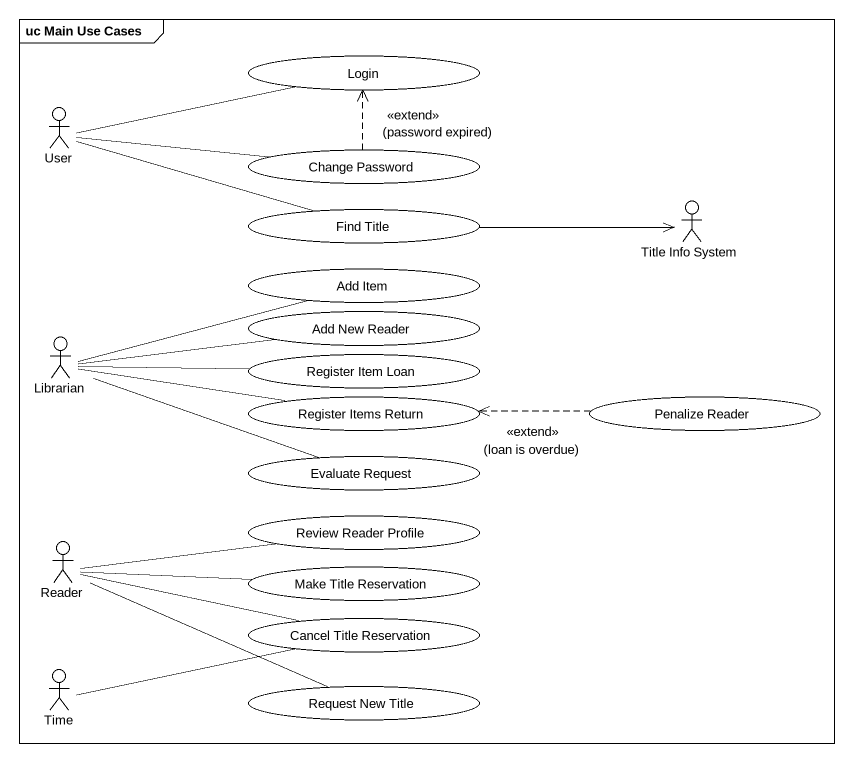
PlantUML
@startuml
mainframe uc Main Use Cases
usecase Login
actor User
usecase "Change Password" as Change_Password
actor "Title Info System" as Title_Info_System
usecase "Find Title" as Find_Title
usecase "Add New Reader" as Add_New_Reader
usecase "Add Item" as Add_Item
actor Librarian
usecase "Register Item Loan" as Register_Item_Loan
usecase "Register Items Return" as Register_Items_Return
usecase "Penalize Reader" as Penalize_Reader
usecase "Evaluate Request" as Evaluate_Request
usecase "Review Reader Profile" as Review_Reader_Profile
actor Reader
usecase "Make Title Reservation" as Make_Title_Reservation
usecase "Cancel Title Reservation" as Cancel_Title_Reservation
actor Time
usecase "Request New Title" as Request_New_Title
User -right- Login
User -right- Change_Password
User -right- Find_Title
Change_Password .up.> Login : <<extend>>\n(password expired)
Find_Title -right-> Title_Info_System
Librarian -right- Add_New_Reader
Librarian -right- Add_Item
Librarian -right- Register_Item_Loan
Librarian -right- Register_Items_Return
Librarian -right- Evaluate_Request
Penalize_Reader .left.> Register_Items_Return : <<extend>>\n(loan is overdue)
Reader -right- Review_Reader_Profile
Reader -right- Make_Title_Reservation
Reader -right- Cancel_Title_Reservation
Reader -right- Request_New_Title
Time -right- Cancel_Title_Reservation
@enduml
